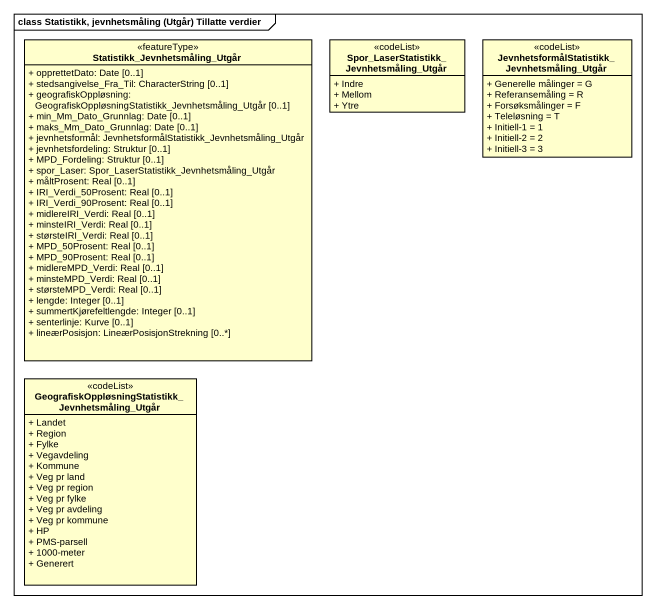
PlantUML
@startuml
mainframe class Statistikk, jevnhetsmåling (Utgår) Tillatte verdier
hide circle
hide empty members
skinparam classAttributeIconSize 0
class "Statistikk_Jevnhetsmåling_Utgår" as Statistikk_Jevnhetsmåling <<featureType>> {
  + opprettetDato: Date [0..1]
  + stedsangivelse_Fra_Til: CharacterString [0..1]
  + geografiskOppløsning: GeografiskOppløsningStatistikk_Jevnhetsmåling_Utgår [0..1]
  + min_Mm_Dato_Grunnlag: Date [0..1]
  + maks_Mm_Dato_Grunnlag: Date [0..1]
  + jevnhetsformål: JevnhetsformålStatistikk_Jevnhetsmåling_Utgår
  + jevnhetsfordeling: Struktur [0..1]
  + MPD_Fordeling: Struktur [0..1]
  + spor_Laser: Spor_LaserStatistikk_Jevnhetsmåling_Utgår
  + måltProsent: Real [0..1]
  + IRI_Verdi_50Prosent: Real [0..1]
  + IRI_Verdi_90Prosent: Real [0..1]
  + midlereIRI_Verdi: Real [0..1]
  + minsteIRI_Verdi: Real [0..1]
  + størsteIRI_Verdi: Real [0..1]
  + MPD_50Prosent: Real [0..1]
  + MPD_90Prosent: Real [0..1]
  + midlereMPD_Verdi: Real [0..1]
  + minsteMPD_Verdi: Real [0..1]
  + størsteMPD_Verdi: Real [0..1]
  + lengde: Integer [0..1]
  + summertKjørefeltlengde: Integer [0..1]
  + senterlinje: Kurve [0..1]
  + lineærPosisjon: LineærPosisjonStrekning [0..*]
}
class "Spor_LaserStatistikk_Jevnhetsmåling_Utgår" as Spor_LaserStatistikk <<codeList>> {
  + Indre
  + Mellom
  + Ytre
}
class "JevnhetsformålStatistikk_Jevnhetsmåling_Utgår" as JevnhetsformålStatistikk <<codeList>> {
  + Generelle målinger = G
  + Referansemåling = R
  + Forsøksmålinger = F
  + Teleløsning = T
  + Initiell-1 = 1
  + Initiell-2 = 2
  + Initiell-3 = 3
}
class "GeografiskOppløsningStatistikk_Jevnhetsmåling_Utgår" as GeografiskOppløsningStatisti <<codeList>> {
  + Landet
  + Region
  + Fylke
  + Vegavdeling
  + Kommune
  + Veg pr land
  + Veg pr region
  + Veg pr fylke
  + Veg pr avdeling
  + Veg pr kommune
  + HP
  + PMS-parsell
  + 1000-meter
  + Generert
}
@enduml
